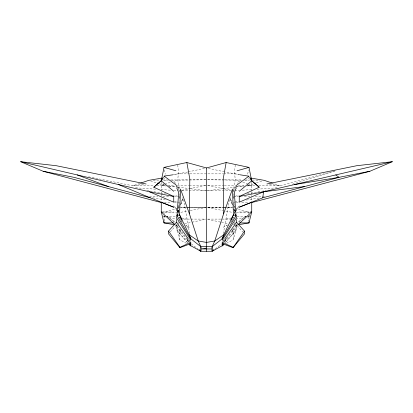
<?xml version="1.0" encoding="UTF-8"?>
<svg xmlns="http://www.w3.org/2000/svg" width="413" height="413" viewBox="0 0 413 413"><rect width="100%" height="100%" fill="white"/><g stroke="black" fill="none" stroke-linecap="round" stroke-linejoin="round"><path stroke-width="0.31" stroke-dasharray="2.06 1.55" d="M237.103 223.996L237.072 225.575L235.854 225.483M179.433 198.369L179.485 196.48L173.202 195.313M179.717 228.972L179.547 233.464L187.244 242.431M180.104 218.699L180.151 217.414M236.422 227.708L236.561 225.028L242.813 231.998M186.573 243.376L179.547 239.69L180.238 229.483M177.848 212.339L178.943 207.656L179.154 204.595M178.948 207.651L179.128 205.199M177.967 222.922L178.096 221.729M235.286 164.983L234.465 171.963L235.286 180.022L234.052 185.292L233.639 198.359M179.547 239.69L176.981 230.227L176.439 226.871L176.749 224.352M226.427 243.376L233.453 239.69L236.019 230.227L236.561 226.871L236.251 224.352M164.338 221.012L165.107 216.582M223.34 233.722L229.396 199.541M178.39 207.119L179.18 202.721M247.671 174.193L248.512 169.862M231.708 221.523L232.075 219.726M180.605 229.891L179.547 233.464L176.981 230.227L178.101 225.322M178.24 224.708L178.659 222.87M179.64 218.58L179.918 217.357M247.196 185.535L249.106 185.287L249.566 183.527M178.684 210.842L178.215 212.38L178.612 213.583M179.165 209.427L178.215 212.38L178.679 213.573M180.688 204.693L183.155 197.006M178.024 212.798L179.206 209.154M180.589 204.905L182.763 198.225L180.765 204.239M178.173 212.07L179.17 209.055M231.998 220.8L233.19 217.192M234.388 213.583L234.785 212.38L234.316 210.842M223.149 242.121L223.846 240.335M230.593 223.087L231.528 220.707M234.321 213.573L234.785 212.38L233.835 209.427M238.76 182.081L239.256 180.925L237.392 183.475M248.466 213.583L248.993 212.427L251.734 211.874L239.256 212.024M233.412 189.815L234.785 187.048M249.906 215.08L248.993 216.686L247.748 216.902M233.226 191.296L234.827 188.617M237.191 208.89L239.256 205.896L236.561 208.596M222.586 241.76L223.319 240.738M226.479 238.084L236.561 225.028M234.899 225.322L236.019 230.227L225.756 242.431M226.995 238.621L236.561 226.871M225.054 242.674L236.019 230.227M170.187 231.998L176.439 225.028L186.521 238.084M164.89 215.777L164.007 216.686L163.094 215.08M215.24 248.92L221.642 243.907M163.806 178.674L164.818 177.895M246.194 216.076L238.131 222.179L245.689 216.52M223.19 227.336L226.154 225.312L227.372 225.049M164.235 184.451L161.266 185.556L166.289 185.995M164.828 184.229L170.177 182.247M233.216 224.326L234.331 223.934M139.919 183.357L132.8 185.767L88.532 176.785M247.831 185.287L249.106 185.287L253.928 183.702M256.339 182.913L262.369 180.93M177.75 208.033L164.007 212.427L162.361 212.096M292.337 184.239L335.222 170.837M334.592 170.941L280.2 185.767L258.626 185.432M184.596 223.825L191.482 222.339M192.107 222.199L205.875 219.226M226.154 219.091L231.006 218.043M231.616 217.914L234.042 217.388M187.714 171.978L173.424 174.725M188.338 171.844L204.621 168.359M181.88 190.3L188.813 188.87M189.448 188.736L205.839 185.354M180.842 212.318L187.099 211.105M190.228 210.501L205.875 207.471M233.567 198.369L233.515 196.48L239.798 195.313M247.346 193.909L266.204 190.414M235.911 218.983L244.011 217.558M235.286 225.312L237.78 224.873M173.352 174.575L177.714 173.858L189.226 173.858M234.94 201.936L238.755 201.317M246.38 200.078L260.36 197.801M143.564 184.332L132.8 185.767L154.374 185.432M206.454 190.816L222.37 188.756M223.005 188.674L235.1 187.104M235.735 187.022L244.011 185.948M236.664 186.882L244.202 186.217M246.711 185.995L251.734 185.556L248.765 184.451M177.146 225.483L175.928 225.575L177.822 225.813M234.739 190.729L239.199 190.424M242.39 190.207L251.951 189.552M257.051 189.2L277.453 187.801M164.007 180.517L168.37 180.362M171.483 180.249L206.505 179.763L241.517 180.249M236.53 212.876L248.993 212.427L235.25 208.033M153.177 180.228L160.652 180.047M207.775 207.693L223.769 207.341M224.409 207.331L233.366 207.135M234.006 207.119L235.286 207.094M156.914 185.396L165.169 185.287M189.835 207.538L180.863 207.636L188.555 207.677M190.476 207.527L222.524 207.527M164.276 202.308L171.173 202.236M174.312 202.2L176.821 202.174M177.445 202.163L179.33 202.148M162.521 180.001L167.616 179.975M170.806 179.954L188.648 179.861M189.288 179.856L205.86 179.763M237.072 216.732L247.113 216.691M247.738 216.691L248.993 216.686L248.11 215.777M212.845 249.313L214.11 249.307M167.714 185.282L174.714 185.272M177.26 185.267L188.715 185.251M189.35 185.251L205.896 185.225M207.785 207.713L223.805 207.682M224.445 207.677L232.137 207.662L223.165 207.538M189.841 173.858L223.159 173.858M223.774 173.858L235.286 173.858L239.648 174.575M181.942 190.816L205.901 190.816M207.739 190.816L231.058 190.816M149.485 196.459L157.781 196.464M162.892 196.469L168.633 196.469M174.379 196.474L179.485 196.48M233.515 196.48L238.621 196.474M244.367 196.469L250.108 196.469M255.219 196.464L264.79 196.459M180.151 219.091L205.865 219.091M207.77 219.091L232.849 219.091M185.628 225.312L186.846 225.312L185.628 225.049M226.154 225.312L227.372 225.312M207.739 185.231L223.65 185.251M224.285 185.251L235.74 185.267M238.286 185.272L245.286 185.282M189.195 207.682L205.855 207.718L189.231 207.341M207.78 179.769L223.712 179.856M224.352 179.861L242.194 179.954M245.384 179.975L250.479 180.001M165.262 216.691L164.007 216.686L165.252 216.902M165.887 216.691L175.928 216.732M198.89 249.307L200.155 249.313M233.67 202.148L235.555 202.163M236.179 202.174L238.688 202.2M241.827 202.236L248.724 202.308M162.516 211.89L173.744 212.024M249.106 185.287L256.086 185.396M177.714 207.094L178.994 207.119M179.634 207.135L188.591 207.331M252.348 180.047L259.823 180.228M244.63 180.362L248.993 180.517M177.714 212.922L164.007 212.427L164.534 213.583M135.547 187.801L155.949 189.2M161.049 189.552L170.61 190.207M173.801 190.424L178.261 190.729M168.798 186.217L176.336 186.882M186.655 226.933L189.81 227.336L186.211 226.314M159.072 183.702L163.894 185.287L165.804 185.535M168.989 185.948L177.265 187.022M177.9 187.104L189.995 188.674M190.63 188.756L206.546 190.816M269.436 184.332L280.2 185.767L273.081 183.357M239.576 174.725L225.286 171.978M152.64 197.801L166.62 200.078M174.245 201.317L178.06 201.936M168.989 217.558L177.089 218.983M175.22 224.873L177.089 225.204M146.796 190.414L165.654 193.909M207.749 207.594L222.772 210.501M225.901 211.105L232.158 212.318M207.796 185.489L223.552 188.736M224.187 188.87L231.12 190.3M208.379 168.359L224.662 171.844M207.749 219.36L220.893 222.199M221.518 222.339L228.404 223.825M178.958 217.388L181.384 217.914M181.994 218.043L186.846 219.091M150.631 180.93L156.661 182.913M242.823 182.247L248.172 184.229M167.311 216.52L174.869 222.189L166.806 216.076M248.182 177.895L249.194 178.674M191.358 243.907L197.76 248.92M176.439 208.596L173.744 205.896L175.809 208.89M176.981 230.227L187.946 242.674M176.439 226.871L186.005 238.621M175.608 183.475L173.744 180.925L174.24 182.081M189.681 240.738L190.414 241.76M178.173 188.617L179.774 191.296M178.215 187.048L179.588 189.815M181.472 220.707L182.407 223.087M189.154 240.335L189.851 242.121M232.235 204.239L230.242 198.214L232.411 204.905M233.83 209.055L234.827 212.07M179.81 217.192L181.002 220.8M233.794 209.154L234.976 212.798M229.845 197.006L232.312 204.693M232.395 229.891L233.453 233.464L233.283 228.972M163.434 183.527L163.894 185.287M233.872 205.199L235.152 212.339M233.082 217.357L233.36 218.58M234.341 222.87L234.76 224.708M180.925 219.726L181.292 221.523M164.488 169.862L165.329 174.193M233.82 202.721L234.61 207.119M183.604 199.541L189.66 233.722M247.893 216.582L248.662 221.012M177.714 164.983L178.535 171.963L177.714 180.022L178.948 185.292L179.361 198.359M234.904 221.729L235.033 222.922M233.846 204.595L234.057 207.656M232.762 229.483L233.453 239.69M176.439 225.028L176.578 227.708M232.849 217.414L232.896 218.699M251.734 182.35L251.734 191.333M251.734 191.978L251.734 196.474M251.734 197.729L251.734 202.127M248.993 215.509L248.993 218.591M164.007 215.509L164.007 218.591M161.266 182.35L161.266 190.233M161.266 192.076L161.266 193.33M161.266 193.96L161.266 196.474M161.266 197.729L161.266 201.498"/><path stroke-width="0.62" d="M223.319 245.1L212.174 251.269L200.826 251.269L200.826 246.623L198.255 241.011L189.386 213.764L189.81 178.906L186.846 162.521L164.007 167.389L161.266 181.07M200.961 250.598L201.007 249.803M211.993 248.089L212.039 247.294M251.734 202.272L239.256 207.202L262.776 197.796L263.546 191.787L392.35 161.71L369.852 171.271L251.734 202.566M251.734 181.07L248.993 167.389L226.154 162.521L223.19 178.906L223.614 213.764L214.745 241.011L212.174 246.623L212.174 251.269L213.888 249.958M177.43 214.621L176.439 217.656L190.785 240.051L187.378 240.051L186.779 238.249M177.378 214.481L176.981 215.684L190.899 238.869L200.826 246.623L212.174 246.623L222.101 238.869L236.019 215.684L234.316 192.51L236.293 187.879M224.109 242.028L225.622 240.051L226.221 238.249M223.614 213.764L232.462 189.056L233.453 214.817L231.022 219.969M235.622 214.481L236.019 215.684L233.453 214.817L223.727 234.801L222.101 238.869L222.912 237.15M161.266 202.566L43.148 171.271L20.65 161.71L149.454 191.787L173.744 202.184L173.744 196.495L153.791 187.208L161.266 180.817L163.398 177.156M235.472 187.543L237.072 184.864L248.993 176.114M162.18 179.118L161.266 180.626L153.791 187.208M235.472 211.384L236.85 209.386M233.04 247.31L222.215 242.276L222.215 243.608L233.04 247.686L244.481 231.094L236.561 222.261L236.561 219.499M224.791 238.683L236.561 222.261M222.974 243.51L222.215 244.501L223.015 243.52M233.04 247.686L244.481 233.856L244.481 231.094M222.101 246.029L223.789 244.114M179.96 247.686L179.96 247.31L190.785 242.276L190.785 243.608L179.96 247.686L168.519 233.856L168.519 231.094L176.439 222.261L176.439 219.499M238.492 224.259L251.734 211.988L251.734 202.127M239.256 191.312L251.734 180.817L249.602 177.156M250.727 212.638L251.734 211.874L248.993 222.906L238.399 224.765M223.727 234.801L214.745 241.011L206.5 242.41L198.255 241.011L189.273 234.801L179.547 214.817L180.538 189.056L189.386 213.764M369.852 171.271L339.047 177.327L304.711 186.526L263.546 191.787L239.256 202.184L239.256 196.495L259.209 187.208L251.734 180.626L250.82 179.118M140.513 183.155L148.819 180.336L162.154 178.049M254.532 183.506L255.735 183.109M237.072 170.775L248.993 167.389M186.846 162.521L206.5 167.957L226.154 162.521M262.776 197.796L304.711 186.526M266.901 183.991L356.904 165.68L392.35 161.71M239.256 196.495L263.546 191.787M294.438 184.575L339.047 177.327L335.8 174.916M164.007 176.114L172.81 174.823M206.5 248.089L201.007 248.946L211.993 248.946M239.623 222.937L248.993 222.906L248.993 221.673M225.622 240.051L222.215 240.051L236.561 217.656L235.57 214.621M173.377 222.937L164.007 222.906L161.266 211.874L162.273 212.638M20.65 161.71L56.096 165.68L146.099 183.991M240.19 174.823L248.786 176.175M250.846 178.049L264.181 180.336L272.487 183.155M174.601 224.765L164.007 222.906L164.007 221.673M149.454 191.787L173.744 196.495M43.148 171.271L73.953 177.327L150.224 197.796L173.744 207.202L161.266 202.272M164.007 167.389L175.928 170.775M157.265 183.109L158.468 183.506M77.2 174.916L108.289 186.526M118.562 184.575L150.224 197.796M189.681 245.1L200.826 251.269L199.112 249.958M164.214 176.175L175.928 184.864L177.528 187.543M161.266 180.817L173.744 191.312M251.734 180.817L259.209 187.208M174.508 224.259L161.266 211.988L161.266 202.127M189.211 244.114L190.899 246.029M189.985 243.52L190.785 244.501L190.026 243.51M187.378 240.051L188.891 242.028M176.439 222.261L188.209 238.683M168.519 231.094L179.96 247.31M176.15 209.386L177.528 211.384M181.978 219.969L179.547 214.817L176.981 215.684L178.684 192.51L176.707 187.879M190.088 237.15L190.899 238.869L189.273 234.801M211.993 249.803L212.039 250.598M200.961 247.294L201.007 248.089M206.5 167.957L206.5 251.29"/></g></svg>
